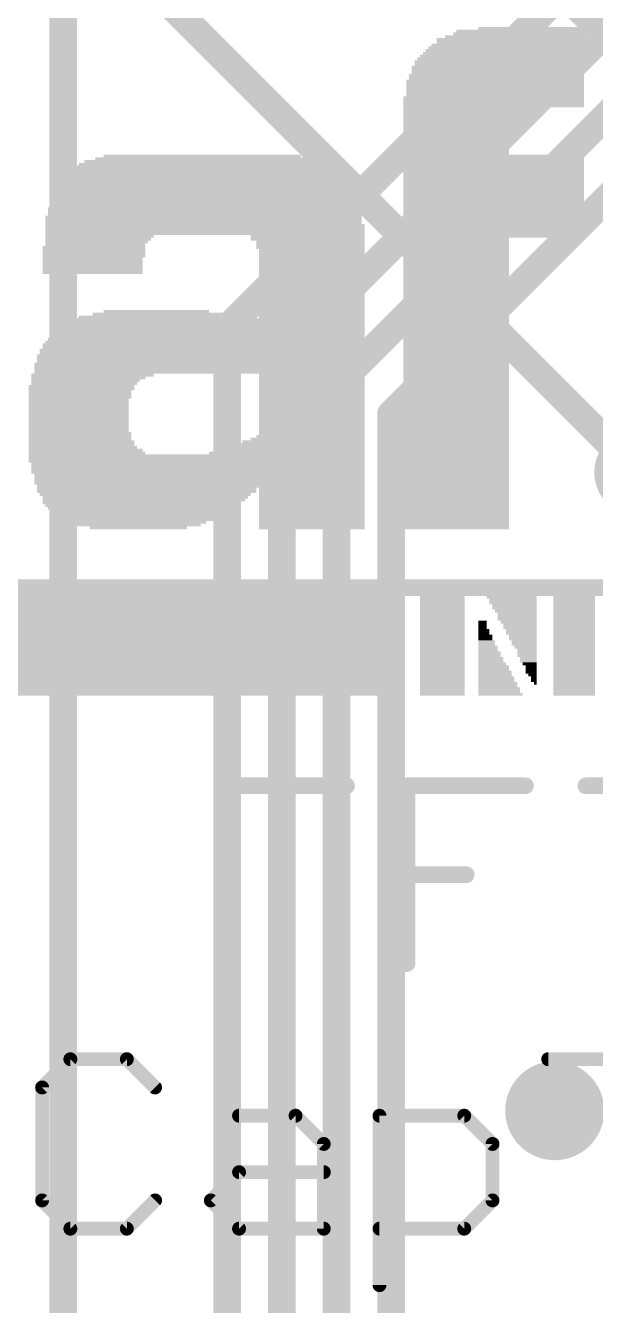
# Model space of a CAD drawing. Extents: x -31.2 to 31.2, y -41.1 to 40.8.
# Drawn here: x 2.91 to 8.12, y -4.7 to 7.01 of the extents above; entities that cross this region are included whole.
import ezdxf

# ---------------------------------------------------------------- set-up
doc = ezdxf.new("R2010")
doc.units = 0
for name, color, linetype in [('1', 12, 'CONTINUOUS'), ('16', 132, 'CONTINUOUS'), ('18', 110, 'CONTINUOUS'), ('21', 40, 'CONTINUOUS')]:
    doc.layers.add(name, color=color, linetype=linetype)

# ---------------------------------------------------------------- blocks, each defined once
blk = doc.blocks.new('RECT')
blk.add_solid([(-0.5, -0.5), (0.5, -0.5), (-0.5, 0.5), (0.5, 0.5)])
blk = doc.blocks.new('ROUNDV')
at = {"const_width": 0.5}
blk.add_lwpolyline([(0, -0.25, 1), (0, 0.25, 1), (0, -0.25)], format="xyb", dxfattribs=at)

msp = doc.modelspace()

# ---------------------------------------------------------------- linework, layer by layer
at = {"layer": '1', "const_width": 0.254}
for points in [[(3.25, -7.85), (3.25, 13.3338)], [(4.75, 4.242), (7.874, 7.366)], [(5.25, 3.98), (8.128, 6.858)], [(8.128, 6.858), (10.668, 6.858)], [(5.75, 3.718), (8.382, 6.35)], [(6.25, 3.456), (8.382, 5.588)], [(4.75, -7.85), (4.75, 4.242)], [(5.25, -7.85), (5.25, 3.98)], [(5.75, -7.85), (5.75, 3.718)], [(6.25, -7.85), (6.25, 3.456)]]:
    msp.add_lwpolyline(points, dxfattribs=at)
at = {"layer": '1', "const_width": 0.127}
for points in [[(8.128, 6.9215, 1), (8.128, 6.7945)], [(8.1729, 6.8131, 1), (8.0831, 6.9029)], [(4.8135, 4.242, 1), (4.6865, 4.242)], [(4.7051, 4.2869, 1), (4.7949, 4.1971)], [(5.3135, 3.98, 1), (5.1865, 3.98)], [(5.2051, 4.0249, 1), (5.2949, 3.9351)], [(5.8135, 3.718, 1), (5.6865, 3.718)], [(5.7051, 3.7629, 1), (5.7949, 3.6731)], [(6.3135, 3.456, 1), (6.1865, 3.456)], [(6.2051, 3.5009, 1), (6.2949, 3.4111)]]:
    msp.add_lwpolyline(points, format="xyb", dxfattribs=at)
at = {"layer": '16'}
for points, const_width in [([(6.858, 8.382), (12.192, 3.048)], 0.4064), ([(8.509, 2.921), (3.81, 7.62)], 0.254)]:
    msp.add_lwpolyline(points, dxfattribs=dict(at, const_width=const_width))
at = {"layer": '21'}
for points, const_width in [([(4.7575, 0.0522), (5.8422, 0.0522)], 0.1524), ([(5.2999, -1.5748), (5.2999, 0.0522)], 0.1524), ([(6.3947, -1.5748), (6.3947, 0.0522)], 0.1524), ([(6.3947, 0.0522), (7.4794, 0.0522)], 0.1524), ([(8.0319, 0.0522), (9.1165, 0.0522)], 0.1524), ([(6.3947, -0.7613), (6.937, -0.7613)], 0.1524), ([(3.3148, -2.4498), (3.0564, -2.7082)], 0.127), ([(3.8317, -2.4498), (3.3148, -2.4498)], 0.127), ([(4.0902, -2.7082), (3.8317, -2.4498)], 0.127), ([(7.6872, -2.4498), (8.721, -2.4498)], 0.127), ([(3.0564, -2.7082), (3.0564, -3.742)], 0.127), ([(4.8584, -2.9667), (5.3754, -2.9667)], 0.127), ([(5.3754, -2.9667), (5.6338, -3.2251)], 0.127), ([(6.1436, -4.5174), (6.1436, -2.9667)], 0.127), ([(6.1436, -2.9667), (6.919, -2.9667)], 0.127), ([(6.919, -2.9667), (7.1774, -3.2251)], 0.127), ([(5.6338, -3.2251), (5.6338, -4.0005)], 0.127), ([(7.1774, -3.2251), (7.1774, -3.742)], 0.127), ([(4.6, -3.742), (4.8584, -3.4836)], 0.127), ([(4.8584, -3.4836), (5.6338, -3.4836)], 0.127), ([(3.0564, -3.742), (3.3148, -4.0005)], 0.127), ([(3.8317, -4.0005), (4.0902, -3.742)], 0.127), ([(4.8584, -4.0005), (4.6, -3.742)], 0.127), ([(7.1774, -3.742), (6.919, -4.0005)], 0.127), ([(3.3148, -4.0005), (3.8317, -4.0005)], 0.127), ([(5.6338, -4.0005), (4.8584, -4.0005)], 0.127), ([(6.919, -4.0005), (6.1436, -4.0005)], 0.127)]:
    msp.add_lwpolyline(points, dxfattribs=dict(at, const_width=const_width))
for points, const_width in [([(4.7575, 0.0903, 1), (4.7575, 0.0141)], 0.0762), ([(5.338, 0.0522, 1), (5.2618, 0.0522)], 0.0762), ([(5.8422, 0.0141, 1), (5.8422, 0.0903)], 0.0762), ([(6.4328, 0.0522, 1), (6.3566, 0.0522)], 0.0762), ([(6.3947, 0.0903, 1), (6.3947, 0.0141)], 0.0762), ([(7.4794, 0.0141, 1), (7.4794, 0.0903)], 0.0762), ([(8.0319, 0.0903, 1), (8.0319, 0.0141)], 0.0762), ([(6.3947, -0.7232, 1), (6.3947, -0.7994)], 0.0762), ([(6.937, -0.7994, 1), (6.937, -0.7232)], 0.0762), ([(5.2618, -1.5748, 1), (5.338, -1.5748)], 0.0762), ([(6.3566, -1.5748, 1), (6.4328, -1.5748)], 0.0762), ([(3.3148, -2.418, 1), (3.3148, -2.4815)], 0.0635), ([(3.3373, -2.4722, 1), (3.2924, -2.4273)], 0.0635), ([(3.8542, -2.4273, 1), (3.8093, -2.4722)], 0.0635), ([(3.8317, -2.4815, 1), (3.8317, -2.418)], 0.0635), ([(7.6872, -2.418, 1), (7.6872, -2.4815)], 0.0635), ([(3.0881, -2.7082, 1), (3.0246, -2.7082)], 0.0635), ([(3.0339, -2.6858, 1), (3.0788, -2.7307)], 0.0635), ([(4.0678, -2.7307, 1), (4.1127, -2.6858)], 0.0635), ([(4.8584, -2.9349, 1), (4.8584, -2.9984)], 0.0635), ([(5.3978, -2.9442, 1), (5.3529, -2.9891)], 0.0635), ([(5.3754, -2.9984, 1), (5.3754, -2.9349)], 0.0635), ([(6.1436, -2.9349, 1), (6.1436, -2.9984)], 0.0635), ([(6.1753, -2.9667, 1), (6.1119, -2.9667)], 0.0635), ([(6.9414, -2.9442, 1), (6.8965, -2.9891)], 0.0635), ([(6.919, -2.9984, 1), (6.919, -2.9349)], 0.0635), ([(5.6656, -3.2251, 1), (5.6021, -3.2251)], 0.0635), ([(7.2092, -3.2251, 1), (7.1457, -3.2251)], 0.0635), ([(5.6114, -3.2476, 1), (5.6563, -3.2027)], 0.0635), ([(7.155, -3.2476, 1), (7.1999, -3.2027)], 0.0635), ([(4.8584, -3.4518, 1), (4.8584, -3.5153)], 0.0635), ([(4.8809, -3.506, 1), (4.836, -3.4611)], 0.0635), ([(5.6338, -3.5153, 1), (5.6338, -3.4518)], 0.0635), ([(3.0788, -3.7196, 1), (3.0339, -3.7645)], 0.0635), ([(3.0246, -3.742, 1), (3.0881, -3.742)], 0.0635), ([(4.1127, -3.7645, 1), (4.0678, -3.7196)], 0.0635), ([(4.6224, -3.7196, 1), (4.5775, -3.7645)], 0.0635), ([(4.5775, -3.7196, 1), (4.6224, -3.7645)], 0.0635), ([(7.1457, -3.742, 1), (7.2092, -3.742)], 0.0635), ([(7.1999, -3.7645, 1), (7.155, -3.7196)], 0.0635), ([(3.3148, -3.9688, 1), (3.3148, -4.0323)], 0.0635), ([(3.2924, -4.023, 1), (3.3373, -3.978)], 0.0635), ([(3.8093, -3.978, 1), (3.8542, -4.023)], 0.0635), ([(3.8317, -4.0323, 1), (3.8317, -3.9688)], 0.0635), ([(4.8584, -3.9688, 1), (4.8584, -4.0323)], 0.0635), ([(4.836, -4.023, 1), (4.8809, -3.978)], 0.0635), ([(5.6021, -4.0005, 1), (5.6656, -4.0005)], 0.0635), ([(5.6338, -4.0323, 1), (5.6338, -3.9688)], 0.0635), ([(6.1436, -3.9688, 1), (6.1436, -4.0323)], 0.0635), ([(6.8965, -3.978, 1), (6.9414, -4.023)], 0.0635), ([(6.919, -4.0323, 1), (6.919, -3.9688)], 0.0635), ([(6.1119, -4.5174, 1), (6.1753, -4.5174)], 0.0635)]:
    msp.add_lwpolyline(points, format="xyb", dxfattribs=dict(at, const_width=const_width))

# ---------------------------------------------------------------- block references
at = {"layer": '18'}
for p, xscale, yscale in [((8.509, 2.921), 0.8001, 0.8001), ((8.509, 2.921), 0.8001, 0.8001), ((7.747, -2.921), 0.9064, 0.9064), ((7.747, -2.921), 0.9064, 0.9064)]:
    msp.add_blockref('ROUNDV', p, dxfattribs=dict(at, xscale=xscale, yscale=yscale))
at = {"layer": '21', "yscale": 0.0254}
for p, xscale in [((7.3787, 6.9088), 1.27), ((7.4168, 6.9342), 1.1938), ((7.4295, 6.9596), 1.1684), ((7.5311, 6.985), 0.9652), ((7.2898, 6.7818), 1.4478), ((7.3025, 6.8072), 1.4224), ((7.3152, 6.8326), 1.397), ((7.3406, 6.8834), 1.3462), ((7.3406, 6.858), 1.3462), ((7.239, 6.6802), 1.5494), ((7.2517, 6.7056), 1.524), ((7.2644, 6.731), 1.4986), ((7.2771, 6.7564), 1.4732), ((7.2136, 6.5532), 1.6002), ((7.2263, 6.6294), 1.5748), ((7.2263, 6.604), 1.5748), ((7.2263, 6.5786), 1.5748), ((7.239, 6.6548), 1.5494), ((7.2009, 6.5024), 1.6256), ((7.2009, 6.477), 1.6256), ((7.2009, 6.4516), 1.6256), ((7.2136, 6.5278), 1.6002), ((7.1882, 6.35), 1.651), ((7.1882, 6.3246), 1.651), ((7.2009, 6.4262), 1.6256), ((7.2009, 6.4008), 1.6256), ((7.2009, 6.3754), 1.6256), ((7.1882, 6.2992), 1.651), ((7.1882, 6.2738), 1.651), ((6.8961, 6.2484), 1.0668), ((6.858, 6.223), 0.9906), ((6.858, 6.1976), 0.9906), ((6.858, 6.1722), 0.9906), ((6.8453, 6.1468), 0.9652), ((6.8453, 6.1214), 0.9652), ((6.8453, 6.096), 0.9652), ((6.8453, 6.0706), 0.9652), ((6.8453, 6.0452), 0.9652), ((6.8453, 6.0198), 0.9652), ((6.8453, 5.9944), 0.9652), ((6.8453, 5.969), 0.9652), ((6.8453, 5.9436), 0.9652), ((6.8453, 5.9182), 0.9652), ((6.8453, 5.8928), 0.9652), ((6.8453, 5.8674), 0.9652), ((4.5339, 5.7404), 2.286), ((4.5339, 5.7658), 2.1844), ((4.5212, 5.7912), 1.9558), ((4.5212, 5.8166), 1.8034), ((6.8453, 5.842), 0.9652), ((7.1882, 5.8166), 1.651), ((7.1882, 5.7912), 1.651), ((7.1882, 5.7658), 1.651), ((7.1882, 5.7404), 1.651), ((4.5339, 5.6134), 2.5908), ((4.5466, 5.6388), 2.5146), ((4.5339, 5.6896), 2.4384), ((4.5466, 5.6642), 2.4638), ((4.5339, 5.715), 2.3368), ((7.1882, 5.715), 1.651), ((7.1882, 5.6896), 1.651), ((7.1882, 5.6642), 1.651), ((7.1882, 5.6388), 1.651), ((7.1882, 5.6134), 1.651), ((4.5339, 5.5118), 2.7432), ((4.5466, 5.5372), 2.7178), ((4.5466, 5.5626), 2.667), ((4.5466, 5.588), 2.6162), ((7.1882, 5.588), 1.651), ((7.1882, 5.5626), 1.651), ((7.1882, 5.5372), 1.651), ((7.1882, 5.5118), 1.651), ((4.5339, 5.4356), 2.794), ((4.5466, 5.4102), 2.8194), ((4.5466, 5.3848), 2.8194), ((4.5466, 5.4864), 2.7686), ((4.5466, 5.461), 2.7686), ((7.1882, 5.4864), 1.651), ((7.1882, 5.461), 1.651), ((7.1882, 5.4356), 1.651), ((7.1882, 5.4102), 1.651), ((7.1882, 5.3848), 1.651), ((4.5339, 5.2578), 2.8956), ((4.5466, 5.334), 2.8702), ((4.5466, 5.3086), 2.8702), ((4.5466, 5.2832), 2.8702), ((4.5593, 5.3594), 2.8448), ((7.1882, 5.3594), 1.651), ((7.1882, 5.334), 1.651), ((7.1882, 5.3086), 1.651), ((7.1882, 5.2832), 1.651), ((7.1882, 5.2578), 1.651), ((4.5339, 5.2324), 2.8956), ((4.5339, 5.207), 2.8956), ((4.5466, 5.1816), 2.921), ((4.5466, 5.1562), 2.921), ((7.1882, 5.2324), 1.651), ((7.1882, 5.207), 1.651), ((7.1882, 5.1816), 1.651), ((7.1882, 5.1562), 1.651), ((4.5466, 5.1308), 2.921), ((4.5466, 5.1054), 2.921), ((3.5814, 5.08), 0.9906), ((3.5687, 5.0546), 0.9652), ((3.556, 5.0292), 0.9398), ((5.4864, 5.08), 1.0414), ((5.4864, 5.0546), 1.0414), ((5.5118, 5.0292), 0.9906), ((7.1882, 5.1308), 1.651), ((7.1882, 5.1054), 1.651), ((7.1882, 5.08), 1.651), ((6.8453, 5.0546), 0.9652), ((6.8453, 5.0292), 0.9652), ((3.5306, 4.9784), 0.9398), ((3.5306, 4.953), 0.9398), ((3.5306, 4.9276), 0.9398), ((3.5433, 5.0038), 0.9144), ((5.5118, 5.0038), 0.9906), ((5.5118, 4.9784), 0.9906), ((5.5245, 4.953), 0.9652), ((5.5245, 4.9276), 0.9652), ((6.8453, 5.0038), 0.9652), ((6.8453, 4.9784), 0.9652), ((6.8453, 4.953), 0.9652), ((6.8453, 4.9276), 0.9652), ((3.5306, 4.9022), 0.9398), ((3.5179, 4.8768), 0.9144), ((3.5179, 4.8514), 0.9144), ((3.5179, 4.826), 0.9144), ((3.5179, 4.8006), 0.9144), ((5.5245, 4.9022), 0.9652), ((5.5245, 4.8768), 0.9652), ((5.5245, 4.8514), 0.9652), ((5.5245, 4.826), 0.9652), ((5.5245, 4.8006), 0.9652), ((6.8453, 4.9022), 0.9652), ((6.8453, 4.8768), 0.9652), ((6.8453, 4.8514), 0.9652), ((6.8453, 4.826), 0.9652), ((6.8453, 4.8006), 0.9652), ((3.5179, 4.7752), 0.9144), ((3.5179, 4.7498), 0.9144), ((5.5245, 4.7752), 0.9652), ((5.5245, 4.7498), 0.9652), ((5.5245, 4.7244), 0.9652), ((5.5245, 4.699), 0.9652), ((5.5245, 4.6736), 0.9652), ((6.8453, 4.7752), 0.9652), ((6.8453, 4.7498), 0.9652), ((6.8453, 4.7244), 0.9652), ((6.8453, 4.699), 0.9652), ((6.8453, 4.6736), 0.9652), ((5.5245, 4.6482), 0.9652), ((5.5245, 4.6228), 0.9652), ((5.5245, 4.5974), 0.9652), ((5.5245, 4.572), 0.9652), ((6.8453, 4.6482), 0.9652), ((6.8453, 4.6228), 0.9652), ((6.8453, 4.5974), 0.9652), ((6.8453, 4.572), 0.9652), ((5.5245, 4.5466), 0.9652), ((5.5245, 4.5212), 0.9652), ((5.5245, 4.4958), 0.9652), ((5.5245, 4.4704), 0.9652), ((5.5245, 4.445), 0.9652), ((6.8453, 4.5466), 0.9652), ((6.8453, 4.5212), 0.9652), ((6.8453, 4.4958), 0.9652), ((6.8453, 4.4704), 0.9652), ((6.8453, 4.445), 0.9652), ((4.1656, 4.3434), 1.5494), ((4.1275, 4.3688), 1.2192), ((4.1021, 4.3942), 0.9652), ((5.5245, 4.4196), 0.9652), ((5.5245, 4.3942), 0.9652), ((5.5245, 4.3688), 0.9652), ((5.5245, 4.3434), 0.9652), ((6.8453, 4.4196), 0.9652), ((6.8453, 4.3942), 0.9652), ((6.8453, 4.3688), 0.9652), ((6.8453, 4.3434), 0.9652), ((4.5847, 4.2164), 2.8448), ((4.6101, 4.2418), 2.794), ((4.6228, 4.2672), 2.7686), ((4.6482, 4.2926), 2.7178), ((4.6609, 4.318), 2.6924), ((6.8453, 4.318), 0.9652), ((6.8453, 4.2926), 0.9652), ((6.8453, 4.2672), 0.9652), ((6.8453, 4.2418), 0.9652), ((6.8453, 4.2164), 0.9652), ((4.5339, 4.0894), 2.9464), ((4.5466, 4.1148), 2.921), ((4.5593, 4.1402), 2.8956), ((4.572, 4.191), 2.8702), ((4.572, 4.1656), 2.8702), ((6.8453, 4.191), 0.9652), ((6.8453, 4.1656), 0.9652), ((6.8453, 4.1402), 0.9652), ((6.8453, 4.1148), 0.9652), ((6.8453, 4.0894), 0.9652), ((4.5085, 3.9878), 2.9972), ((4.5212, 4.0386), 2.9718), ((4.5212, 4.0132), 2.9718), ((4.5339, 4.064), 2.9464), ((6.8453, 4.064), 0.9652), ((6.8453, 4.0386), 0.9652), ((6.8453, 4.0132), 0.9652), ((6.8453, 3.9878), 0.9652), ((4.4958, 3.9116), 3.0226), ((4.4958, 3.8862), 3.0226), ((4.4958, 3.8608), 3.0226), ((4.5085, 3.9624), 2.9972), ((4.5085, 3.937), 2.9972), ((6.8453, 3.9624), 0.9652), ((6.8453, 3.937), 0.9652), ((6.8453, 3.9116), 0.9652), ((6.8453, 3.8862), 0.9652), ((6.8453, 3.8608), 0.9652), ((3.5179, 3.81), 1.1176), ((3.4798, 3.7846), 1.0414), ((3.4544, 3.7592), 0.9906), ((4.4958, 3.8354), 3.0226), ((5.5245, 3.81), 0.9652), ((5.5245, 3.7846), 0.9652), ((5.5245, 3.7592), 0.9652), ((6.8453, 3.8354), 0.9652), ((6.8453, 3.81), 0.9652), ((6.8453, 3.7846), 0.9652), ((6.8453, 3.7592), 0.9652), ((3.4163, 3.7084), 0.9652), ((3.4163, 3.683), 0.9652), ((3.4036, 3.6576), 0.9398), ((3.4036, 3.6322), 0.9398), ((3.4417, 3.7338), 0.9652), ((5.5245, 3.7338), 0.9652), ((5.5245, 3.7084), 0.9652), ((5.5245, 3.683), 0.9652), ((5.5245, 3.6576), 0.9652), ((5.5245, 3.6322), 0.9652), ((6.8453, 3.7338), 0.9652), ((6.8453, 3.7084), 0.9652), ((6.8453, 3.683), 0.9652), ((6.8453, 3.6576), 0.9652), ((6.8453, 3.6322), 0.9652), ((3.4036, 3.6068), 0.9398), ((3.3909, 3.5814), 0.9144), ((3.3909, 3.556), 0.9144), ((3.3909, 3.5306), 0.9144), ((3.3909, 3.5052), 0.9144), ((5.5245, 3.6068), 0.9652), ((5.5245, 3.5814), 0.9652), ((5.5245, 3.556), 0.9652), ((5.5245, 3.5306), 0.9652), ((5.5245, 3.5052), 0.9652), ((6.8453, 3.6068), 0.9652), ((6.8453, 3.5814), 0.9652), ((6.8453, 3.556), 0.9652), ((6.8453, 3.5306), 0.9652), ((6.8453, 3.5052), 0.9652), ((3.3909, 3.4798), 0.9144), ((3.3909, 3.4544), 0.9144), ((3.3909, 3.429), 0.9144), ((3.3909, 3.4036), 0.9144), ((5.5245, 3.4798), 0.9652), ((5.5245, 3.4544), 0.9652), ((5.5245, 3.429), 0.9652), ((5.5245, 3.4036), 0.9652), ((6.8453, 3.4798), 0.9652), ((6.8453, 3.4544), 0.9652), ((6.8453, 3.429), 0.9652), ((6.8453, 3.4036), 0.9652), ((3.3909, 3.3782), 0.9144), ((3.3909, 3.3528), 0.9144), ((3.3909, 3.3274), 0.9144), ((3.3909, 3.302), 0.9144), ((3.4036, 3.2766), 0.9398), ((5.5245, 3.3782), 0.9652), ((5.5245, 3.3528), 0.9652), ((5.5245, 3.3274), 0.9652), ((5.5245, 3.302), 0.9652), ((5.5245, 3.2766), 0.9652), ((6.8453, 3.3782), 0.9652), ((6.8453, 3.3528), 0.9652), ((6.8453, 3.3274), 0.9652), ((6.8453, 3.302), 0.9652), ((6.8453, 3.2766), 0.9652), ((3.4036, 3.2512), 0.9398), ((3.4036, 3.2258), 0.9398), ((3.4163, 3.2004), 0.9652), ((3.4163, 3.175), 0.9652), ((3.429, 3.1496), 0.9906), ((5.3975, 3.1496), 1.2192), ((5.4356, 3.175), 1.143), ((5.4483, 3.2004), 1.1176), ((5.4864, 3.2258), 1.0414), ((5.5118, 3.2512), 0.9906), ((6.8453, 3.2512), 0.9652), ((6.8453, 3.2258), 0.9652), ((6.8453, 3.2004), 0.9652), ((6.8453, 3.175), 0.9652), ((6.8453, 3.1496), 0.9652), ((3.4544, 3.1242), 1.0414), ((3.4671, 3.0988), 1.0668), ((4.4704, 3.0734), 3.0734), ((4.4704, 3.048), 3.0734), ((5.2959, 3.0988), 1.4224), ((5.334, 3.1242), 1.3462), ((6.8453, 3.1242), 0.9652), ((6.8453, 3.0988), 0.9652), ((6.8453, 3.0734), 0.9652), ((6.8453, 3.048), 0.9652), ((4.4704, 3.0226), 3.0734), ((4.4831, 2.9972), 3.048), ((4.4831, 2.9718), 3.048), ((4.4831, 2.9464), 3.048), ((4.4831, 2.921), 3.048), ((6.8453, 3.0226), 0.9652), ((6.8453, 2.9972), 0.9652), ((6.8453, 2.9718), 0.9652), ((6.8453, 2.9464), 0.9652), ((6.8453, 2.921), 0.9652), ((4.4958, 2.8956), 3.0226), ((4.4958, 2.8702), 3.0226), ((4.4958, 2.8448), 3.0226), ((4.4958, 2.8194), 3.0226), ((6.8453, 2.8956), 0.9652), ((6.8453, 2.8702), 0.9652), ((6.8453, 2.8448), 0.9652), ((6.8453, 2.8194), 0.9652), ((4.5085, 2.794), 2.9972), ((4.0132, 2.7686), 2.0066), ((4.0132, 2.7432), 2.0066), ((4.0005, 2.7178), 1.9304), ((4.0005, 2.6924), 1.8796), ((5.5245, 2.7686), 0.9652), ((5.5245, 2.7432), 0.9652), ((5.5245, 2.7178), 0.9652), ((5.5245, 2.6924), 0.9652), ((6.8453, 2.794), 0.9652), ((6.8453, 2.7686), 0.9652), ((6.8453, 2.7432), 0.9652), ((6.8453, 2.7178), 0.9652), ((6.8453, 2.6924), 0.9652), ((3.9878, 2.667), 1.8542), ((3.9624, 2.6416), 1.8034), ((3.9497, 2.6162), 1.7272), ((3.9624, 2.5908), 1.7018), ((3.9497, 2.5654), 1.6256), ((5.5245, 2.667), 0.9652), ((5.5245, 2.6416), 0.9652), ((5.5245, 2.6162), 0.9652), ((5.5245, 2.5908), 0.9652), ((5.5245, 2.5654), 0.9652), ((6.8453, 2.667), 0.9652), ((6.8453, 2.6416), 0.9652), ((6.8453, 2.6162), 0.9652), ((6.8453, 2.5908), 0.9652), ((6.8453, 2.5654), 0.9652), ((3.937, 2.54), 1.5494), ((3.937, 2.5146), 1.4986), ((3.937, 2.4892), 1.397), ((3.937, 2.4638), 1.2446), ((5.5245, 2.54), 0.9652), ((5.5245, 2.5146), 0.9652), ((5.5245, 2.4892), 0.9652), ((5.5245, 2.4638), 0.9652), ((6.8453, 2.54), 0.9652), ((6.8453, 2.5146), 0.9652), ((6.8453, 2.4892), 0.9652), ((6.8453, 2.4638), 0.9652), ((3.9243, 2.4384), 1.1684), ((3.937, 2.413), 0.889), ((5.5245, 2.4384), 0.9652), ((5.5245, 2.413), 0.9652), ((6.8453, 2.4384), 0.9652), ((6.8453, 2.413), 0.9652), ((6.604, 1.9304), 21.209), ((6.604, 1.905), 21.209), ((6.604, 1.8796), 21.209), ((6.604, 1.8542), 21.209), ((6.604, 1.8288), 21.209), ((6.604, 1.8034), 21.209), ((1.1811, 1.778), 10.3632), ((1.1811, 1.7526), 10.3632), ((6.7183, 1.778), 0.4064), ((6.7183, 1.7526), 0.4064), ((7.3533, 1.778), 0.4572), ((7.366, 1.7526), 0.4318), ((7.9248, 1.778), 0.381), ((7.9248, 1.7526), 0.381), ((1.1811, 1.7272), 10.3632), ((1.1811, 1.7018), 10.3632), ((1.1811, 1.6764), 10.3632), ((1.1811, 1.651), 10.3632), ((6.7183, 1.7272), 0.4064), ((6.7183, 1.7018), 0.4064), ((6.7183, 1.6764), 0.4064), ((6.7183, 1.651), 0.4064), ((7.366, 1.7272), 0.4318), ((7.3787, 1.7018), 0.4064), ((7.3787, 1.6764), 0.4064), ((7.3914, 1.651), 0.381), ((7.9248, 1.7272), 0.381), ((7.9248, 1.7018), 0.381), ((7.9248, 1.6764), 0.381), ((7.9248, 1.651), 0.381), ((1.1811, 1.6256), 10.3632), ((1.1811, 1.6002), 10.3632), ((1.1811, 1.5748), 10.3632), ((1.1811, 1.5494), 10.3632), ((1.1811, 1.524), 10.3632), ((6.7183, 1.6256), 0.4064), ((6.7183, 1.6002), 0.4064), ((6.7183, 1.5748), 0.4064), ((6.7183, 1.5494), 0.4064), ((6.7183, 1.524), 0.4064), ((7.0866, 1.5494), 0.0762), ((7.0866, 1.524), 0.0762), ((7.4041, 1.6256), 0.3556), ((7.4041, 1.6002), 0.3556), ((7.4041, 1.5748), 0.3556), ((7.4168, 1.5494), 0.3302), ((7.4295, 1.524), 0.3048), ((7.9248, 1.6256), 0.381), ((7.9248, 1.6002), 0.381), ((7.9248, 1.5748), 0.381), ((7.9248, 1.5494), 0.381), ((7.9248, 1.524), 0.381), ((1.1811, 1.4986), 10.3632), ((1.1811, 1.4732), 10.3632), ((1.1811, 1.4478), 10.3632), ((1.1811, 1.4224), 10.3632), ((1.1811, 1.397), 10.3632), ((6.7183, 1.4986), 0.4064), ((6.7183, 1.4732), 0.4064), ((6.7183, 1.4478), 0.4064), ((6.7183, 1.4224), 0.4064), ((6.7183, 1.397), 0.4064), ((7.0866, 1.4986), 0.0762), ((7.0993, 1.4732), 0.1016), ((7.0993, 1.4478), 0.1016), ((7.112, 1.4224), 0.127), ((7.112, 1.397), 0.127), ((7.4295, 1.4986), 0.3048), ((7.4422, 1.4732), 0.2794), ((7.4422, 1.4478), 0.2794), ((7.4549, 1.4224), 0.254), ((7.4549, 1.397), 0.254), ((7.9248, 1.4986), 0.381), ((7.9248, 1.4732), 0.381), ((7.9248, 1.4478), 0.381), ((7.9248, 1.4224), 0.381), ((7.9248, 1.397), 0.381), ((1.1811, 1.3716), 10.3632), ((1.1811, 1.3462), 10.3632), ((1.1811, 1.3208), 10.3632), ((1.1811, 1.2954), 10.3632), ((6.7183, 1.3716), 0.4064), ((6.7183, 1.3462), 0.4064), ((6.7183, 1.3208), 0.4064), ((6.7183, 1.2954), 0.4064), ((7.1247, 1.3716), 0.1524), ((7.1247, 1.3462), 0.1524), ((7.1374, 1.3208), 0.1778), ((7.1374, 1.2954), 0.1778), ((7.4676, 1.3716), 0.2286), ((7.4676, 1.3462), 0.2286), ((7.4803, 1.3208), 0.2032), ((7.493, 1.2954), 0.1778), ((7.9248, 1.3716), 0.381), ((7.9248, 1.3462), 0.381), ((7.9248, 1.3208), 0.381), ((7.9248, 1.2954), 0.381), ((1.1811, 1.27), 10.3632), ((1.1811, 1.2446), 10.3632), ((1.1811, 1.2192), 10.3632), ((1.1811, 1.1938), 10.3632), ((1.1811, 1.1684), 10.3632), ((6.7183, 1.27), 0.4064), ((6.7183, 1.2446), 0.4064), ((6.7183, 1.2192), 0.4064), ((6.7183, 1.1938), 0.4064), ((6.7183, 1.1684), 0.4064), ((7.1501, 1.27), 0.2032), ((7.1501, 1.2446), 0.2032), ((7.1628, 1.2192), 0.2286), ((7.1628, 1.1938), 0.2286), ((7.1755, 1.1684), 0.254), ((7.493, 1.27), 0.1778), ((7.493, 1.2446), 0.1778), ((7.5057, 1.2192), 0.1524), ((7.5057, 1.1938), 0.1524), ((7.5184, 1.1684), 0.127), ((7.9248, 1.27), 0.381), ((7.9248, 1.2446), 0.381), ((7.9248, 1.2192), 0.381), ((7.9248, 1.1938), 0.381), ((7.9248, 1.1684), 0.381), ((1.1811, 1.143), 10.3632), ((1.1811, 1.1176), 10.3632), ((1.1811, 1.0922), 10.3632), ((1.1811, 1.0668), 10.3632), ((1.1811, 1.0414), 10.3632), ((6.7183, 1.143), 0.4064), ((6.7183, 1.1176), 0.4064), ((6.7183, 1.0922), 0.4064), ((6.7183, 1.0668), 0.4064), ((6.7183, 1.0414), 0.4064), ((7.1882, 1.143), 0.2794), ((7.1882, 1.1176), 0.2794), ((7.2009, 1.0922), 0.3048), ((7.2009, 1.0668), 0.3048), ((7.2136, 1.0414), 0.3302), ((7.5311, 1.143), 0.1016), ((7.5311, 1.1176), 0.1016), ((7.5311, 1.0922), 0.1016), ((7.5438, 1.0668), 0.0762), ((7.5565, 1.0414), 0.0508), ((7.9248, 1.143), 0.381), ((7.9248, 1.1176), 0.381), ((7.9248, 1.0922), 0.381), ((7.9248, 1.0668), 0.381), ((7.9248, 1.0414), 0.381), ((1.1811, 1.016), 10.3632), ((1.1811, 0.9906), 10.3632), ((1.1811, 0.9652), 10.3632), ((1.1811, 0.9398), 10.3632), ((6.7183, 1.016), 0.4064), ((6.7183, 0.9906), 0.4064), ((6.7183, 0.9652), 0.4064), ((6.7183, 0.9398), 0.4064), ((7.2136, 1.016), 0.3302), ((7.2263, 0.9906), 0.3556), ((7.2263, 0.9652), 0.3556), ((7.239, 0.9398), 0.381), ((7.5565, 1.016), 0.0508), ((7.5692, 0.9906), 0.0254), ((7.9248, 1.016), 0.381), ((7.9248, 0.9906), 0.381), ((7.9248, 0.9652), 0.381), ((7.9248, 0.9398), 0.381), ((1.1811, 0.9144), 10.3632), ((1.1811, 0.889), 10.3632), ((6.7183, 0.9144), 0.4064), ((6.7183, 0.889), 0.4064), ((7.239, 0.9144), 0.381), ((7.2517, 0.889), 0.4064), ((7.9248, 0.9144), 0.381), ((7.9248, 0.889), 0.381)]:
    msp.add_blockref('RECT', p, dxfattribs=dict(at, xscale=xscale))

doc.saveas('drawing.dxf')
